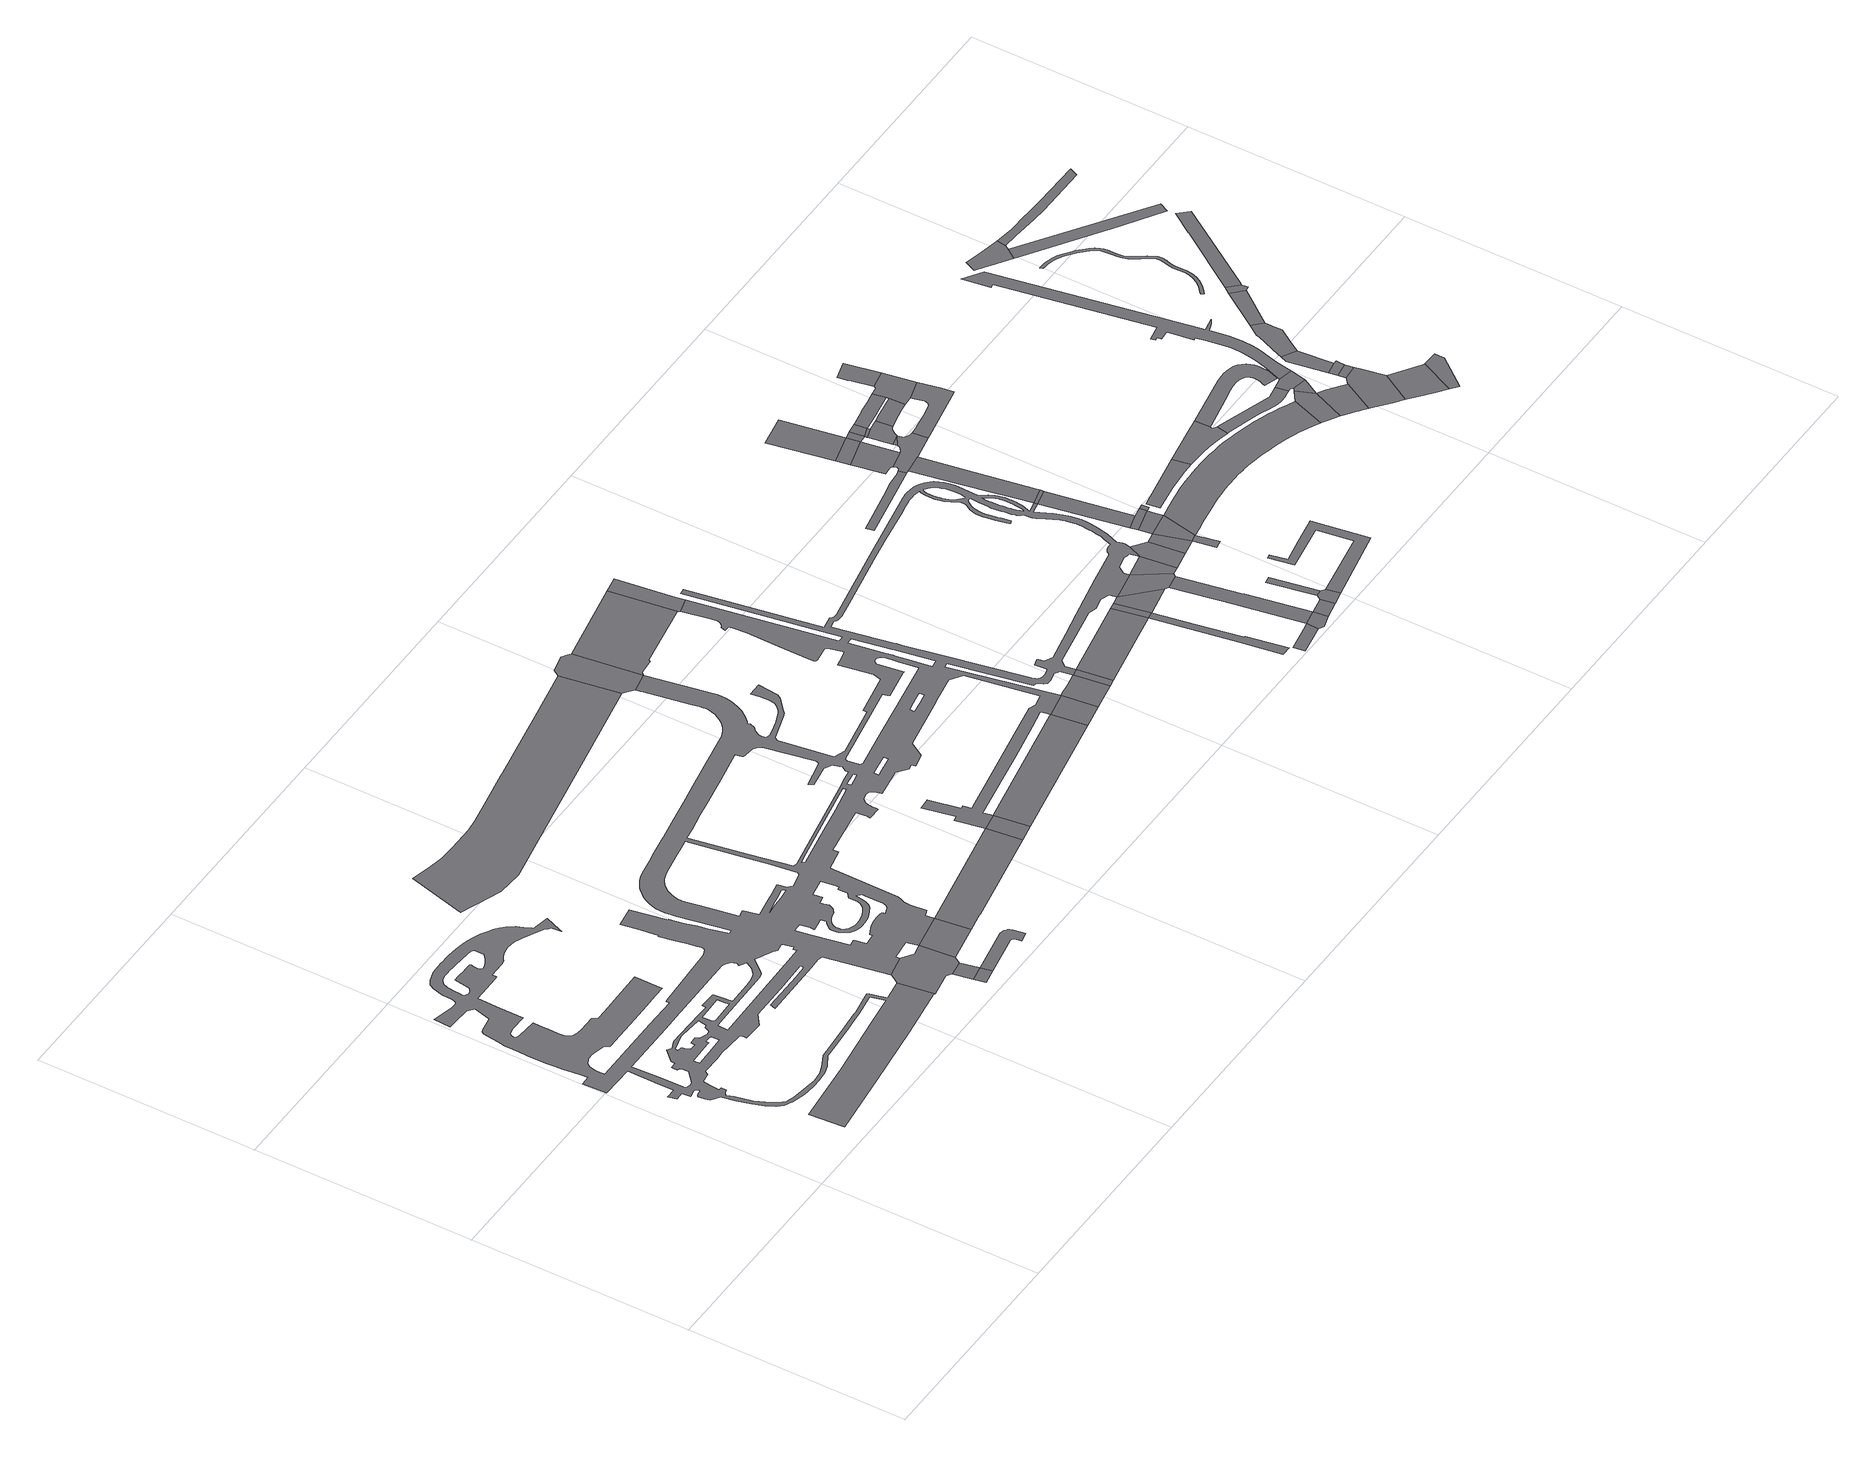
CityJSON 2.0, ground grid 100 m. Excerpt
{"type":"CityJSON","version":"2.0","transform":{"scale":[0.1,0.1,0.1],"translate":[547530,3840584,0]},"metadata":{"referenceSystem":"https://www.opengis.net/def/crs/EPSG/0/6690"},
"CityObjects":{
"road1":{"type":"Road","geometry":[{"type":"MultiSurface","lod":"1","boundaries":[[[0,1,2,3,4,5,6,7,8,9,10,11,12,13]]]}]},
"road2":{"type":"Road","geometry":[{"type":"MultiSurface","lod":"1","boundaries":[[[14,15,16,17,18]]]}]},
"road3":{"type":"Road","attributes":{"RoadStructureAttribute.sectionType":"1"},"geometry":[{"type":"MultiSurface","lod":"1","boundaries":[[[19,11,10,15,14]]]}]},
"road4":{"type":"Road","geometry":[{"type":"MultiSurface","lod":"1","boundaries":[[[20,21,22,23,24,25,26,27,28,29,30,31,32,33,34,35,36,37,38,39,40,41,14,18]]]}]},
"road5":{"type":"Road","geometry":[{"type":"MultiSurface","lod":"1","boundaries":[[[42,13,12,43]]]}]},
"road6":{"type":"Road","attributes":{"RoadStructureAttribute.sectionType":"1"},"geometry":[{"type":"MultiSurface","lod":"1","boundaries":[[[44,42,43,45,46,47]]]}]},
"road7":{"type":"Road","attributes":{"RoadStructureAttribute.sectionType":"1"},"geometry":[{"type":"MultiSurface","lod":"1","boundaries":[[[48,49,50,51,52,53,54,55,56,57,58,59,60,61,62,63,64,65,66]]]}]},
"road8":{"type":"Road","attributes":{"RoadStructureAttribute.sectionType":"1"},"geometry":[{"type":"MultiSurface","lod":"1","boundaries":[[[67,68,69,70,71,72,73,74,75,76,77,78,79,80,81,82,83,84,85,86,87,88,89,90,91,92,93,94,95,96,97,98,99,100,101,102,103,104,105,106,107,108,109,110,111,112,113,114,115,116,117,118,119,120,121,122,123,124,125,126,127,128,129,130,131,132,133,134,135,136,137,138,139,140,141,142,143,144,145,146,147,148,149,150,151,152,153,154,155,156,157,158,159,160,161,162,163,164,165,166,167,168,169,170,171,172,173,174,175,176,177,178,179,180,181,182,183,184,185,186,187,188,189,190,191,192,193,194,195,196,197,198,199,200,201,202,203,204,205,206,207,208,209,210,211,212,213,214,215,216,217,218,219,220,221,222,223,224,225,226,227,228,229,230,231,232,233,234,235,236,237,238,239,240,241,242,243,244,245,246,247,248,249,250,251,252,253,254,255,256,257,258,259,260,261,262,263,264,265,266,267,268,269,270,271,272,273,274,275,276,277,278,279,280,281,282,283,284,285,286,287,288,289,290,291,292,293,294,295,296,297,298,299,300,301,302,303,304,305,306,307,308,309,310,311,312,313,314,315,316,317,318,319,320,321,322,323,324,325,326,327,328,329,330,331,332,333,334,335,336,337,338,339,340,341,342,343,344,345,346,347,348,349,350,351,352,353,354,355,356,357,358,359,360,361,362,363,364,365,366,367,368,369,370,371,372,373,374,375,376,377,378,379,380,381,382,383,384,385,386,387,388,389,390,391,392,393,394,395,396,397,398,399,400,401,402,403,404,405,406,407,408,409,410,411,412,413,414,415,416,417,418,419,420,421,422,423,424,425,426,427,428,429,430,431,432,433,434,435,6,5,436,437,438,439,440,441,442,443,444,445,446,447,448,449,450,451,452,453,454,455,456,457,458,459,460,461,462,463,464,465,466,467,468,469,470,471,472,473,474,475,476,477,478,479,480,481,482,483,484,485,3,2,486,487,13,42,488,489,490,491,492,493,494,495,496,497,498,499,500,501,502,503,504,505,506,507,508,509,510,511,512,513,514,515,516,517,518,519,520,521,522,523,524,525,526,527,528,529,530,531,532,533,534,535,536,537,538,539,540,541,542,44,543,544,545,546,547,548,549,550,551,552,553,554,555,556,557,558,559,560,561,562,563,564,565,566,567,568,569,570,571,572,573,574,575,576,577,578,579,580,581,582,583,584,585,586,587,588,589,590,591,592,593,594,595,596,597,598,599,600,601],[602,603,604,605,606,607,608,609,610,611],[612,613,614,615,616,617,618,619,620],[621,622,623,624,625,626,627,628,629,630],[631,632,633,634,635,636,637,638,639],[640,641,642,643,644,645,646,647,648,649,650,651,652,653,654,655,656,657,658,659,660,661,662],[663,664,665,666,667,668,669,670,671,672,673,674],[675,676,677,678,679,680,681,682,683,684,685,686,687],[688,689,690,691,692,693,694,695,696,697],[698,699,700,701,702,703,704,705,706,707,708,709,710,711,712,713,714,715,716,717,718,719,720,721,722,723,724,725],[726,727,728,729,730,731,732,733,734,735,736,737,738,739,740,741,742,743,744,745],[746,747,748,749,750,751,752,753,754,755,756,757],[758,759,760,761,762,763,764,765,766,767,768,769,770,771,772,773,774,775,776,777,778,779,780,781,782,783,784,785,786,787,788,789,790,791,792,793,794,795,796,797],[798,799,800,801,802,803,804,805,806,807,808,809,810,811,812,813,814,815,816,817,818,819,820,821,822,823,824,825,826,827,828,829,830,831,832,833,834,835,836,837,838,839,840,841,842,843,844,845,846,847,848,849,850,851,852,853,854,855,856,857,858,859,860,861],[862,863,864,865,866,867,868,869,870,871,872,873,874,875,876,877,878,879,880,881,882,883,884,885,886,887,888,889,890,891,892,893,894,895,896,897,898,899,900,901,902],[903,904,905,906,907,908,909,910,911,912,913,914,915,916,917,918,919,920,921,922],[923,924,925,926,927,928,929,930,931,932,933,934,935,936,937,938,939,940,941,942,943,944,945,946,947,948,949,950,951],[952,953,954,955,956,957,958,959,960,961,962,963,964,965,966,967,968,969,970,971,972,973,974,975,976,977,978,979,980,981,982,983,984,985,986,987,988,989,990,991,992,993,994,995,996,997],[998,999,1000,1001,1002,1003,1004,1005,1006,1007,1008,1009,1010,1011,1012,1013,1014,1015,1016,1017,1018,1019,1020,1021,1022,1023,1024,1025,1026,1027,1028,1029,1030,1031,1032,1033,1034,1035],[1036,1037,1038,1039,1040,1041,1042,1043,1044,1045,1046,1047,1048,1049,1050,1051,1052,1053,1054,1055,1056,1057,1058,1059,1060,1061,1062,1063,1064,1065,1066,1067,1068,1069,1070],[1071,1072,1073,1074,1075,1076,1077,1078,1079,1080,1081,1082,1083,1084,1085,1086,1087,1088,1089,1090,1091,1092,1093,1094,1095,1096,1097,1098,1099,1100,1101,1102,1103,1104,1105,1106,1107,1108,1109,1110,1111,1112,1113,1114,1115,1116,1117,1118,1119,1120,1121,1122,1123,1124,1125,1126,1127,1128,1129,1130,1131,1132,1133,1134,1135,1136,1137,1138,1139,1140,1141,1142,1143,1144,1145,1146,1147,1148,1149,1150,1151,1152,1153,1154,1155,1156,1157,1158,1159,1160,1161,1162,1163,1164,1165,1166,1167,1168,1169,1170,1171,1172,1173,1174,1175,1176,1177,1178,1179,1180,1181,1182,1183,1184,1185,1186,1187,1188,1189,1190,1191,1192,1193,1194,1195,1196,1197,1198,1199]]]}]},
"road9":{"type":"Road","geometry":[{"type":"MultiSurface","lod":"1","boundaries":[[[543,44,47,1200]]]}]},
"road10":{"type":"Road","attributes":{"RoadStructureAttribute.sectionType":"1"},"geometry":[{"type":"MultiSurface","lod":"1","boundaries":[[[552,1201,543,1200,1202]]]}]},
"road11":{"type":"Road","geometry":[{"type":"MultiSurface","lod":"1","boundaries":[[[1203,1204,1205,1206,1207,48,66,1208,194,193,1209]]]}]},
"road12":{"type":"Road","attributes":{"RoadStructureAttribute.sectionType":"1"},"geometry":[{"type":"MultiSurface","lod":"1","boundaries":[[[1210,1211,1209,193,1212,1213,1214,1215,1216,1217]]]}]},
"road13":{"type":"Road","geometry":[{"type":"MultiSurface","lod":"1","boundaries":[[[553,552,1202,1218]]]}]},
"road14":{"type":"Road","geometry":[{"type":"MultiSurface","lod":"1","boundaries":[[[565,1219,1220,553,1218,1221,1222]]]}]},
"road15":{"type":"Road","geometry":[{"type":"MultiSurface","lod":"1","boundaries":[[[566,565,1222,1223]]]}]},
"road16":{"type":"Road","geometry":[{"type":"MultiSurface","lod":"1","boundaries":[[[1224,1210,1217,118,117,1225]]]}]},
"road17":{"type":"Road","attributes":{"RoadStructureAttribute.sectionType":"1"},"geometry":[{"type":"MultiSurface","lod":"1","boundaries":[[[1226,566,1223,1227,1228,1229]]]}]},
"road18":{"type":"Road","attributes":{"RoadStructureAttribute.sectionType":"1"},"geometry":[{"type":"MultiSurface","lod":"1","boundaries":[[[1230,1231,1232,1233,1234,1235,1229,1236,1237,1238]]]}]},
"road19":{"type":"Road","geometry":[{"type":"MultiSurface","lod":"1","boundaries":[[[1239,1226,1229,1235]]]}]},
"road20":{"type":"Road","attributes":{"RoadStructureAttribute.sectionType":"1"},"geometry":[{"type":"MultiSurface","lod":"1","boundaries":[[[1240,1241,1242,1243,1244,1245]]]}]},
"road21":{"type":"Road","attributes":{"RoadStructureAttribute.sectionType":"1"},"geometry":[{"type":"MultiSurface","lod":"1","boundaries":[[[575,1239,1235,1246]]]}]},
"road22":{"type":"Road","geometry":[{"type":"MultiSurface","lod":"1","boundaries":[[[1247,1240,1245,1248,1249]]]}]},
"road23":{"type":"Road","geometry":[{"type":"MultiSurface","lod":"1","boundaries":[[[576,575,1246,1250,1251,1252]]]}]},
"road24":{"type":"Road","attributes":{"RoadStructureAttribute.sectionType":"1"},"geometry":[{"type":"MultiSurface","lod":"1","boundaries":[[[1253,1254,1255,1251,1250,1256,1257,1258,1240,1247]]]}]},
"road25":{"type":"Road","attributes":{"RoadStructureAttribute.sectionType":"1"},"geometry":[{"type":"MultiSurface","lod":"1","boundaries":[[[1259,1247,1249,1260]]]}]},
"road26":{"type":"Road","geometry":[{"type":"MultiSurface","lod":"1","boundaries":[[[582,576,1252,1261]]]}]},
"road27":{"type":"Road","geometry":[{"type":"MultiSurface","lod":"1","boundaries":[[[1262,1263,1259,1260,1264,1265]]]}]},
"road28":{"type":"Road","geometry":[{"type":"MultiSurface","lod":"1","boundaries":[[[1266,1267,1263,1262]]]}]},
"road29":{"type":"Road","geometry":[{"type":"MultiSurface","lod":"1","boundaries":[[[583,582,1261,1268,1269]]]}]},
"road30":{"type":"Road","geometry":[{"type":"MultiSurface","lod":"1","boundaries":[[[1270,1271,1272,1273,1274,1275,1276,1277,1278]]]}]},
"road31":{"type":"Road","attributes":{"RoadStructureAttribute.sectionType":"1"},"geometry":[{"type":"MultiSurface","lod":"1","boundaries":[[[1279,1269,1268,1280,1281,1282]]]}]},
"road32":{"type":"Road","attributes":{"RoadStructureAttribute.sectionType":"1"},"geometry":[{"type":"MultiSurface","lod":"1","boundaries":[[[1283,1284,1285,1282]]]}]},
"road33":{"type":"Road","geometry":[{"type":"MultiSurface","lod":"1","boundaries":[[[1286,1279,1282,1285]]]}]},
"road34":{"type":"Road","attributes":{"RoadStructureAttribute.sectionType":"1"},"geometry":[{"type":"MultiSurface","lod":"1","boundaries":[[[1287,1288,1289,1290,1279,1286]]]}]},
"road35":{"type":"Road","attributes":{"RoadStructureAttribute.sectionType":"1"},"geometry":[{"type":"MultiSurface","lod":"1","boundaries":[[[1291,1292,1293,1294,1295,1296,1297,1298,1299,1300,1301,1265,1264]]]}]},
"road36":{"type":"Road","attributes":{"RoadStructureAttribute.sectionType":"1"},"geometry":[{"type":"MultiSurface","lod":"1","boundaries":[[[1302,1303,1304,1290,1289]]]}]},
"road37":{"type":"Road","attributes":{"RoadStructureAttribute.sectionType":"1"},"geometry":[{"type":"MultiSurface","lod":"1","boundaries":[[[1305,601,1304,1303]]]}]},
"road38":{"type":"Road","geometry":[{"type":"MultiSurface","lod":"1","boundaries":[[[1306,67,601,1305]]]}]},
"road39":{"type":"Road","geometry":[{"type":"MultiSurface","lod":"1","boundaries":[[[1307,1308,1309,1310,1311,1312,1313,1314,1315,1316,1317,1318,67,1306]]]}]},
"road40":{"type":"Road","geometry":[{"type":"MultiSurface","lod":"1","boundaries":[[[1319,1320,1302,1289]]]}]},
"road41":{"type":"Road","attributes":{"RoadStructureAttribute.sectionType":"1"},"geometry":[{"type":"MultiSurface","lod":"1","boundaries":[[[1321,1322,1323,1324,1325,1326,1327,1328,1329]]]}]},
"road42":{"type":"Road","geometry":[{"type":"MultiSurface","lod":"1","boundaries":[[[1330,1331,1323,1322]]]}]},
"road43":{"type":"Road","attributes":{"RoadStructureAttribute.sectionType":"1"},"geometry":[{"type":"MultiSurface","lod":"1","boundaries":[[[1332,1333,1331,1330]]]}]},
"road44":{"type":"Road","geometry":[{"type":"MultiSurface","lod":"1","boundaries":[[[1334,1335,1336,1337,1338,1339,1340,1329,1328,1341,1342,1343,1344,1270,1278,1312,1311,1345,1346,1347]]]}]},
"road45":{"type":"Road","attributes":{"RoadStructureAttribute.sectionType":"1"},"geometry":[{"type":"MultiSurface","lod":"1","boundaries":[[[1348,1330,1322,1349]]]}]},
"road46":{"type":"Road","attributes":{"RoadStructureAttribute.sectionType":"1"},"geometry":[{"type":"MultiSurface","lod":"1","boundaries":[[[1337,1350,1338]]]}]},
"road47":{"type":"Road","attributes":{"RoadStructureAttribute.sectionType":"1"},"geometry":[{"type":"MultiSurface","lod":"1","boundaries":[[[1351,1349,1352,1353]]]}]},
"road48":{"type":"Road","geometry":[{"type":"MultiSurface","lod":"1","boundaries":[[[1354,1348,1349,1351]]]}]},
"road49":{"type":"Road","geometry":[{"type":"MultiSurface","lod":"1","boundaries":[[[1355,1353,1352,1356,1357,1358,1359,1350,1337,1360,1361,1362,1363]]]}]},
"road50":{"type":"Road","geometry":[{"type":"MultiSurface","lod":"1","boundaries":[[[1364,1365,1366,1367,1368,1369]]]}]},
"road51":{"type":"Road","attributes":{"RoadStructureAttribute.sectionType":"1"},"geometry":[{"type":"MultiSurface","lod":"1","boundaries":[[[1370,1371,1372,1373,1374,1375,1376,1377,1354,1351,1378,1379,1380,1381,1382,1383]]]}]},
"road52":{"type":"Road","geometry":[{"type":"MultiSurface","lod":"1","boundaries":[[[1384,1385,1386,1387,1388,1355,1363,1389,1390,1391]]]}]},
"road53":{"type":"Road","attributes":{"RoadStructureAttribute.sectionType":"1"},"geometry":[{"type":"MultiSurface","lod":"1","boundaries":[[[1392,1393,1394,1395,1396,1397,1398,1399,1400,1401,1402,1403,1404,1405,1406,1407,1408,1409,1410,1411,1412,1413,1414,1415,1416,1417,1418,1286,1285,1419,1420,1421,1422,1423,1424,1425,1426,1427,1428,1429,1430,1431,1432,1433,1434,1435,1436,1437,1438,1439,1440,1441,1442,1443,1444,1445,1446,1447,1448]]]}]},
"road54":{"type":"Road","attributes":{"RoadStructureAttribute.sectionType":"1"},"geometry":[{"type":"MultiSurface","lod":"1","boundaries":[[[1449,1450,1451,1452,1453,1454,1455,1456,1457,1458,1459,1460,1461,1462,1463,1464,1347,1346]]]}]},
"road55":{"type":"Road","geometry":[{"type":"MultiSurface","lod":"1","boundaries":[[[1465,1466,1364,1369,1467,1468,1469,1470,1471,1472,1473,1474,1475]]]}]},
"road56":{"type":"Road","geometry":[{"type":"MultiSurface","lod":"1","boundaries":[[[1476,1477,1478,1479,1370,1383,1384,1391,1480,1481,1454,1453]]]}]},
"road57":{"type":"Road","attributes":{"RoadStructureAttribute.sectionType":"1"},"geometry":[{"type":"MultiSurface","lod":"1","boundaries":[[[1482,1483,1484,1485,1477,1476]]]}]},
"road58":{"type":"Road","attributes":{"RoadStructureAttribute.sectionType":"1"},"geometry":[{"type":"MultiSurface","lod":"1","boundaries":[[[1486,1487,1471,1470,1488,1489,1490,1491,1492,1493,1494,1495,1496,1497,1498]]]}]},
"road59":{"type":"Road","attributes":{"RoadStructureAttribute.sectionType":"1"},"geometry":[{"type":"MultiSurface","lod":"1","boundaries":[[[1499,1500,1501,1502,1503,1504,1505,1506,1507,1508,1509,1510,1511,1512,1513,1514,1515,1516,1517,1518,1519,1520,1521,1522,1523,1524,1525,1526,1527,1528,1529,1530,1531,1532,1533,1534,1465,1475]]]}]},
"road60":{"type":"Road","geometry":[{"type":"MultiSurface","lod":"1","boundaries":[[[1535,1448,1447,1536,1537,1538,1539]]]}]},
"road61":{"type":"Road","attributes":{"RoadStructureAttribute.sectionType":"1"},"geometry":[{"type":"MultiSurface","lod":"1","boundaries":[[[1540,1541,1542,1543,1539,1538,1544,1545,1546,1547,1548,1549,1550]]]}]},
"road62":{"type":"Road","attributes":{"RoadStructureAttribute.sectionType":"1"},"geometry":[{"type":"MultiSurface","lod":"1","boundaries":[[[1551,1552,1535,1539,1553]]]}]},
"road63":{"type":"Road","geometry":[{"type":"MultiSurface","lod":"1","boundaries":[[[1554,1498,1497,1555,1556,1551,1553,1557]]]}]},
"road64":{"type":"Road","geometry":[{"type":"MultiSurface","lod":"1","boundaries":[[[1558,1559,1560,1561,1562,1550,1549,1563,1564,1565,1566,1567]]]}]},
"road65":{"type":"Road","attributes":{"RoadStructureAttribute.sectionType":"1"},"geometry":[{"type":"MultiSurface","lod":"1","boundaries":[[[1568,1569,1561,1560]]]}]},
"road66":{"type":"Road","geometry":[{"type":"MultiSurface","lod":"1","boundaries":[[[1570,1571,1569,1568,1572]]]}]},
"road67":{"type":"Road","attributes":{"RoadStructureAttribute.sectionType":"1"},"geometry":[{"type":"MultiSurface","lod":"1","boundaries":[[[1573,1574,1567,1566,1575,1576,1577,1578]]]}]},
"road68":{"type":"Road","attributes":{"RoadStructureAttribute.sectionType":"1"},"geometry":[{"type":"MultiSurface","lod":"1","boundaries":[[[1579,1580,1571,1570,1581]]]}]},
"road69":{"type":"Road","attributes":{"RoadStructureAttribute.sectionType":"1"},"geometry":[{"type":"MultiSurface","lod":"1","boundaries":[[[1582,1583,1584,1585,1586,1587,1588,1589,1590,1591,1592,1593,1594,1595,1596,1597,1598,1599,1600,1601,1602,1603,1604,1605,1606,1607,1608,1609,1610,1611,1612,1613,1614,1615,1616,1617,1618,1554,1557]]]}]},
"road70":{"type":"Road","geometry":[{"type":"MultiSurface","lod":"1","boundaries":[[[1578,1577,1619,1620,1621]]]}]},
"road71":{"type":"Road","geometry":[{"type":"MultiSurface","lod":"1","boundaries":[[[1622,1623,1624,1625,1579,1581,1626,1627,1628,1629,1630,1631]]]}]},
"road72":{"type":"Road","geometry":[{"type":"MultiSurface","lod":"1","boundaries":[[[1632,1622,1631,1633]]]}]},
"road73":{"type":"Road","geometry":[{"type":"MultiSurface","lod":"1","boundaries":[[[1634,1635,1636,1637,1638,1639,1640,1641,1642,1643]]]}]},
"road74":{"type":"Road","attributes":{"RoadStructureAttribute.sectionType":"1"},"geometry":[{"type":"MultiSurface","lod":"1","boundaries":[[[1644,1645,1646,1647,1648,1649,1650,1651,1652,1653,1654,1655,1656,1657,1658,1659,1660,1661,1662,1663,1664,1665,1666,1667,1668,1669,1670,1671,1672,1673,1674,1675,1676,1677,1678,1679,1680,1681,1682,1683,1684,1685,1686,1687,1688,1689,1690,1691,1692,1693,1694,1695,1696,1697,1698,1699,1700,1701,1702,1703,1704,1705,1706,1707,1708,1709,1710,1711,1712,1713,1714,1715]]]}]},
"road75":{"type":"Road","geometry":[{"type":"MultiSurface","lod":"1","boundaries":[[[1716,1632,1633,1717,1718,1719]]]}]},
"road76":{"type":"Road","attributes":{"RoadStructureAttribute.sectionType":"1"},"geometry":[{"type":"MultiSurface","lod":"1","boundaries":[[[1720,1721,1641,1640,1722,1723,1724,1725,1726,1727]]]}]},
"road77":{"type":"Road","attributes":{"RoadStructureAttribute.sectionType":"1"},"geometry":[{"type":"MultiSurface","lod":"1","boundaries":[[[1728,1729,1730,1716,1719,1731,1732,1733]]]}]},
"road78":{"type":"Road","attributes":{"RoadStructureAttribute.sectionType":"1"},"geometry":[{"type":"MultiSurface","lod":"1","boundaries":[[[1734,1735,1736,1737,1643,1642,1738,1739,1740,1741,1742,1743,1744]]]}]}
},
"vertices":[
[1334,391,0],[1285,423,0],[1283,425,0],[1182,405,0],[1182,403,0],[1154,360,0],[1178,204,0],[1179,200,0],[1288,219,0],[1312,205,0],[1312,204,0],[1382,214,0],[1400,243,0],[1387,401,0],
[1399,129,0],[1329,115,0],[1334,88,0],[1339,64,0],[1409,77,0],
[1398,134,0],
[1597,112,0],[1600,112,0],[1602,112,0],[1605,111,0],[1607,110,0],[1610,108,0],[1612,106,0],[1614,100,0],[1620,72,0],[1665,82,0],[1654,136,0],[1650,149,0],[1649,151,0],[1647,153,0],[1644,155,0],[1638,160,0],[1634,162,0],[1630,164,0],[1624,166,0],[1622,166,0],[1614,167,0],[1607,167,0],
[1551,432,0],[1572,275,0],
[2102,536,0],[1663,292,0],[1664,292,0],[2123,378,0],
[1980,2432,0],[1733,2386,0],[1386,2322,0],[1365,2318,0],[1189,2285,0],[1092,2268,0],[1032,2261,0],[908,2260,0],[839,2265,0],[762,2279,0],[675,2300,0],[606,2036,0],[658,2016,0],[688,2005,0],[793,1964,0],[912,1957,0],[925,1959,0],[1587,2083,0],[2025,2167,0],
[3820,1367,0],[3767,1357,0],[3782,1399,0],[3784,1414,0],[3785,1432,0],[3786,1444,0],[3786,1454,0],[3786,1455,0],[3786,1467,0],[3784,1482,0],[3780,1502,0],[3778,1511,0],[3774,1521,0],[3773,1523,0],[3763,1544,0],[3750,1562,0],[3739,1578,0],[3742,1648,0],[3743,1674,0],[3742,1692,0],[3739,1714,0],[3733,1732,0],[3726,1751,0],[3726,1752,0],[3718,1768,0],[3709,1780,0],[3693,1796,0],[3680,1805,0],[3664,1813,0],[3649,1819,0],[3626,1822,0],[3613,1824,0],[3596,1824,0],[3571,1820,0],[3388,1787,0],[3224,1757,0],[2935,1703,0],[2858,1688,0],[2841,1689,0],[2836,1691,0],[2832,1694,0],[2828,1701,0],[2769,1690,0],[2667,2278,0],[2655,2275,0],[2641,2273,0],[2745,1686,0],[2760,1600,0],[2741,1598,0],[2733,1600,0],[2619,2236,0],[2554,2219,0],[2578,2094,0],[2581,2066,0],[2576,2051,0],[2569,2039,0],[2556,2034,0],[2549,2011,0],[2566,2011,0],[2574,2009,0],[2579,1989,0],[2582,1931,0],[2581,1784,0],[2580,1646,0],[2580,1621,0],[2585,1614,0],[2593,1612,0],[2606,1614,0],[2658,1622,0],[2668,1620,0],[2673,1612,0],[2688,1555,0],[2689,1548,0],[2681,1545,0],[2662,1541,0],[2632,1535,0],[2610,1530,0],[2637,1381,0],[2626,1341,0],[2437,1305,0],[2438,1289,0],[2199,1243,0],[2147,1262,0],[2112,1502,0],[2117,1512,0],[2121,1517,0],[2189,1538,0],[2239,1553,0],[2259,1561,0],[2269,1570,0],[2273,1573,0],[2325,1619,0],[2337,1638,0],[2348,1733,0],[2287,1733,0],[2292,1689,0],[2293,1654,0],[2290,1626,0],[2281,1608,0],[2263,1591,0],[2258,1588,0],[2246,1581,0],[2194,1560,0],[2141,1545,0],[2121,1542,0],[2104,1549,0],[2099,1567,0],[2101,1582,0],[2113,1604,0],[2128,1619,0],[2138,1642,0],[2134,1654,0],[2142,1660,0],[2151,1670,0],[2162,1682,0],[2172,1694,0],[2182,1707,0],[2190,1723,0],[2198,1740,0],[2206,1761,0],[2212,1783,0],[2216,1806,0],[2216,1828,0],[2214,1845,0],[2210,1870,0],[2206,1893,0],[2159,2148,0],[2070,2130,0],[2074,2109,0],[2075,2104,0],[2114,1893,0],[2120,1865,0],[2122,1847,0],[2122,1832,0],[2120,1819,0],[2117,1805,0],[2113,1791,0],[2105,1775,0],[2097,1761,0],[2085,1745,0],[2073,1732,0],[2059,1722,0],[2047,1713,0],[2030,1705,0],[2017,1701,0],[1987,1695,0],[1832,1666,0],[1710,1644,0],[1610,1626,0],[1507,1608,0],[1399,1588,0],[1396,1588,0],[1301,1571,0],[1250,1561,0],[1188,1551,0],[1168,1547,0],[1152,1542,0],[1133,1534,0],[1115,1524,0],[1097,1512,0],[1082,1499,0],[1070,1485,0],[1058,1470,0],[1047,1452,0],[1039,1433,0],[1032,1414,0],[1027,1393,0],[1025,1372,0],[1025,1350,0],[1027,1327,0],[1032,1301,0],[1074,1077,0],[1072,1076,0],[1072,1075,0],[1054,1071,0],[1032,1158,0],[1025,1203,0],[1009,1256,0],[1002,1296,0],[999,1319,0],[996,1319,0],[966,1481,0],[875,1465,0],[886,1395,0],[900,1304,0],[894,1302,0],[906,1239,0],[916,1185,0],[925,1141,0],[928,1122,0],[927,1112,0],[920,1103,0],[892,1094,0],[592,1077,0],[586,1076,0],[586,1061,0],[541,1061,0],[439,1061,0],[99,1060,0],[98,1069,0],[98,1082,0],[99,1105,0],[103,1133,0],[116,1149,0],[139,1162,0],[160,1163,0],[183,1160,0],[236,1146,0],[248,1127,0],[429,1128,0],[522,1129,0],[591,1129,0],[644,1130,0],[643,1257,0],[488,1254,0],[411,1253,0],[367,1253,0],[349,1273,0],[274,1274,0],[250,1277,0],[227,1284,0],[213,1300,0],[208,1316,0],[206,1343,0],[206,1369,0],[206,1389,0],[206,1415,0],[206,1455,0],[120,1463,0],[103,1467,0],[96,1476,0],[97,1488,0],[104,1498,0],[117,1503,0],[134,1505,0],[160,1506,0],[184,1506,0],[201,1505,0],[210,1505,0],[211,1615,0],[213,1716,0],[344,1718,0],[359,1718,0],[360,1728,0],[362,1740,0],[392,1740,0],[432,1740,0],[453,1744,0],[463,1751,0],[474,1759,0],[494,1767,0],[510,1770,0],[524,1772,0],[557,1769,0],[580,1763,0],[585,1761,0],[603,1753,0],[638,1735,0],[697,1702,0],[705,1694,0],[714,1686,0],[717,1660,0],[719,1640,0],[725,1655,0],[755,1728,0],[677,1744,0],[674,1751,0],[667,1765,0],[661,1781,0],[656,1796,0],[649,1808,0],[627,1840,0],[610,1858,0],[588,1875,0],[584,1878,0],[564,1890,0],[539,1903,0],[508,1915,0],[477,1927,0],[450,1934,0],[416,1941,0],[370,1945,0],[342,1946,0],[331,1946,0],[311,1947,0],[275,1946,0],[252,1944,0],[229,1939,0],[206,1931,0],[184,1916,0],[170,1892,0],[166,1877,0],[163,1866,0],[160,1846,0],[156,1798,0],[153,1784,0],[148,1777,0],[138,1773,0],[113,1775,0],[21,1799,0],[17,1722,0],[56,1720,0],[129,1714,0],[156,1692,0],[135,1616,0],[98,1608,0],[67,1603,0],[56,1599,0],[51,1588,0],[47,1569,0],[40,1516,0],[34,1481,0],[33,1414,0],[32,1374,0],[32,1335,0],[33,1290,0],[35,1249,0],[37,1213,0],[46,1144,0],[49,1106,0],[7,1104,0],[10,996,0],[162,992,0],[162,977,0],[162,868,0],[162,784,0],[162,780,0],[117,780,0],[125,742,0],[162,743,0],[165,705,0],[200,711,0],[210,706,0],[213,698,0],[210,688,0],[195,688,0],[185,685,0],[180,678,0],[183,648,0],[188,628,0],[201,618,0],[226,603,0],[237,538,0],[255,476,0],[273,426,0],[280,414,0],[293,389,0],[313,364,0],[347,348,0],[349,347,0],[411,330,0],[464,323,0],[511,324,0],[559,329,0],[596,340,0],[599,341,0],[648,370,0],[711,373,0],[816,382,0],[881,390,0],[928,395,0],[1028,409,0],[1045,344,0],[911,325,0],[612,286,0],[320,256,0],[332,97,0],[629,131,0],[934,169,0],[1060,346,0],[1043,421,0],[1038,429,0],[923,410,0],[907,409,0],[828,402,0],[713,391,0],[643,387,0],[599,365,0],[583,357,0],[546,344,0],[501,339,0],[451,346,0],[373,357,0],[355,364,0],[338,369,0],[318,392,0],[303,417,0],[290,441,0],[272,484,0],[254,561,0],[244,591,0],[254,601,0],[270,605,0],[271,629,0],[256,628,0],[260,673,0],[265,708,0],[310,716,0],[320,732,0],[407,732,0],[445,733,0],[557,727,0],[567,726,0],[572,717,0],[572,697,0],[596,696,0],[660,693,0],[712,731,0],[880,732,0],[1039,736,0],[1042,734,0],[1040,724,0],[1032,719,0],[975,716,0],[785,716,0],[778,691,0],[1052,694,0],[1105,697,0],[1129,691,0],[1280,444,0],[1373,455,0],[1547,472,0],[1564,478,0],[1576,483,0],[1567,556,0],[1570,587,0],[1576,601,0],[1584,619,0],[1586,849,0],[1586,922,0],[1587,936,0],[1611,941,0],[1685,957,0],[1681,981,0],[1914,1020,0],[1918,981,0],[1919,972,0],[1919,964,0],[1919,954,0],[1977,953,0],[1977,968,0],[1977,982,0],[1978,994,0],[1978,1001,0],[1983,1018,0],[1998,1033,0],[2014,1039,0],[2028,1040,0],[2041,1036,0],[2054,1022,0],[2057,1019,0],[2065,989,0],[2195,1009,0],[2241,974,0],[2247,975,0],[2264,979,0],[2269,960,0],[2334,975,0],[2374,1041,0],[2605,1084,0],[2649,1092,0],[2765,1113,0],[2816,1076,0],[2872,757,0],[2818,745,0],[2789,757,0],[2692,739,0],[2393,683,0],[2183,644,0],[2174,642,0],[2167,680,0],[2154,678,0],[2125,819,0],[2072,813,0],[2101,671,0],[2079,666,0],[2183,551,0],[2180,565,0],[2174,593,0],[2181,595,0],[2416,637,0],[2521,655,0],[2703,691,0],[2793,708,0],[2797,698,0],[2804,666,0],[2917,689,0],[2822,1166,0],[2843,1170,0],[2912,812,0],[2927,807,0],[2939,783,0],[2951,772,0],[2963,770,0],[2972,770,0],[3013,780,0],[3026,771,0],[3035,767,0],[3046,712,0],[3078,718,0],[3070,765,0],[3093,793,0],[3222,817,0],[3384,848,0],[3423,837,0],[3475,850,0],[3516,836,0],[3519,820,0],[3523,803,0],[3657,828,0],[3653,855,0],[3675,887,0],[3733,900,0],[3747,894,0],[3762,894,0],[3769,850,0],[3797,913,0],[3802,938,0],[3801,950,0],[3798,962,0],[3793,972,0],[3805,1002,0],[3814,1027,0],[3820,1050,0],[3825,1073,0],[3829,1097,0],[3831,1118,0],[3832,1138,0],[3832,1159,0],[3826,1204,0],[3818,1236,0],[3803,1273,0],[3793,1299,0],[3772,1342,0],[3822,1352,0],[2104,1130,0],[2084,1126,0],[2043,1119,0],[2041,1127,0],[2039,1135,0],[2047,1136,0],[2066,1139,0],[2068,1139,0],[2100,1144,0],[2101,1140,0],[1330,1020,0],[1374,1029,0],[1382,1026,0],[1382,1023,0],[1384,1015,0],[1337,1011,0],[1289,1007,0],[1242,1003,0],[1291,1013,0],[2149,1079,0],[2179,1083,0],[2220,1090,0],[2245,1093,0],[2247,1085,0],[2249,1074,0],[2202,1066,0],[2197,1065,0],[2149,1058,0],[2149,1077,0],[2640,1150,0],[2591,1141,0],[2536,1132,0],[2537,1141,0],[2538,1152,0],[2577,1159,0],[2599,1163,0],[2637,1170,0],[2638,1162,0],[3744,1422,0],[3742,1434,0],[3741,1439,0],[3739,1463,0],[3737,1474,0],[3736,1492,0],[3734,1514,0],[3734,1522,0],[3734,1538,0],[3736,1555,0],[3753,1525,0],[3760,1510,0],[3764,1498,0],[3765,1494,0],[3768,1476,0],[3769,1461,0],[3769,1453,0],[3768,1432,0],[3766,1415,0],[3763,1400,0],[3761,1386,0],[3756,1378,0],[3747,1406,0],[425,779,0],[349,777,0],[349,791,0],[349,804,0],[435,805,0],[459,806,0],[471,806,0],[471,811,0],[471,821,0],[492,819,0],[504,818,0],[504,781,0],[589,860,0],[583,864,0],[583,886,0],[583,907,0],[593,907,0],[619,908,0],[700,910,0],[701,894,0],[702,875,0],[703,858,0],[628,855,0],[596,854,0],[594,856,0],[1884,1096,0],[1827,1085,0],[1779,1077,0],[1566,1037,0],[1556,1048,0],[1606,1058,0],[1781,1092,0],[1787,1093,0],[2009,1136,0],[2010,1122,0],[3684,1628,0],[3676,1636,0],[3663,1658,0],[3661,1665,0],[3657,1676,0],[3654,1686,0],[3653,1689,0],[3651,1699,0],[3648,1710,0],[3647,1726,0],[3648,1758,0],[3650,1769,0],[3652,1775,0],[3657,1778,0],[3679,1759,0],[3691,1744,0],[3697,1730,0],[3698,1727,0],[3700,1722,0],[3705,1706,0],[3708,1687,0],[3708,1673,0],[3709,1655,0],[3708,1639,0],[3705,1619,0],[3704,1618,0],[3701,1616,0],[3692,1621,0],[506,841,0],[476,853,0],[468,871,0],[456,870,0],[431,868,0],[429,848,0],[401,850,0],[391,870,0],[391,885,0],[382,887,0],[368,890,0],[371,900,0],[443,918,0],[460,917,0],[494,914,0],[558,909,0],[554,888,0],[551,869,0],[538,869,0],[526,844,0],[2786,1296,0],[2774,1366,0],[2773,1374,0],[2768,1404,0],[2741,1561,0],[2768,1565,0],[2800,1389,0],[2801,1385,0],[2802,1378,0],[2832,1214,0],[2797,1208,0],[2791,1254,0],[218,1763,0],[208,1768,0],[201,1779,0],[201,1791,0],[202,1802,0],[203,1809,0],[208,1851,0],[215,1871,0],[218,1875,0],[226,1884,0],[238,1890,0],[256,1894,0],[272,1894,0],[296,1893,0],[325,1892,0],[333,1891,0],[379,1888,0],[415,1884,0],[433,1881,0],[444,1874,0],[444,1830,0],[425,1815,0],[414,1807,0],[404,1801,0],[390,1794,0],[373,1791,0],[365,1798,0],[364,1808,0],[366,1833,0],[366,1834,0],[369,1845,0],[364,1848,0],[348,1848,0],[328,1848,0],[325,1848,0],[285,1849,0],[259,1850,0],[256,1833,0],[248,1778,0],[233,1764,0],[1470,680,0],[1483,692,0],[1489,702,0],[1493,715,0],[1498,735,0],[1500,763,0],[1507,758,0],[1516,751,0],[1519,744,0],[1520,730,0],[1519,701,0],[1519,680,0],[1520,665,0],[1519,650,0],[1514,635,0],[1504,624,0],[1497,621,0],[1475,613,0],[1474,627,0],[1469,628,0],[1453,630,0],[1432,630,0],[1410,629,0],[1382,623,0],[1338,602,0],[1339,589,0],[1289,583,0],[1277,639,0],[1246,634,0],[1218,786,0],[1211,826,0],[1205,863,0],[1241,863,0],[1249,823,0],[1248,808,0],[1247,804,0],[1249,798,0],[1273,802,0],[1282,804,0],[1310,809,0],[1311,800,0],[1314,785,0],[1307,781,0],[1297,772,0],[1287,760,0],[1281,750,0],[1279,740,0],[1281,726,0],[1285,712,0],[1288,700,0],[1292,693,0],[1293,691,0],[1299,680,0],[1310,670,0],[1319,663,0],[1330,658,0],[1346,652,0],[1363,650,0],[1382,650,0],[1397,652,0],[1415,655,0],[1434,662,0],[1454,671,0],[1469,679,0],[1509,860,0],[1511,849,0],[1495,845,0],[1497,816,0],[1498,802,0],[1476,784,0],[1475,743,0],[1471,727,0],[1464,716,0],[1456,708,0],[1453,706,0],[1437,696,0],[1417,686,0],[1398,680,0],[1383,678,0],[1366,678,0],[1352,679,0],[1338,683,0],[1326,689,0],[1317,697,0],[1310,706,0],[1306,714,0],[1305,724,0],[1305,735,0],[1308,746,0],[1315,758,0],[1327,769,0],[1340,777,0],[1351,781,0],[1362,783,0],[1375,786,0],[1381,792,0],[1386,795,0],[1393,804,0],[1397,814,0],[1401,824,0],[1396,848,0],[1394,862,0],[1427,870,0],[1421,912,0],[1500,926,0],[594,830,0],[614,830,0],[899,835,0],[919,840,0],[926,848,0],[946,868,0],[978,908,0],[1056,869,0],[1071,857,0],[1101,862,0],[1109,862,0],[1110,863,0],[1119,816,0],[1106,813,0],[1109,796,0],[1039,794,0],[595,785,0],[589,785,0],[572,784,0],[574,829,0],[2161,1157,0],[2157,1174,0],[2155,1194,0],[2154,1204,0],[2156,1212,0],[2161,1216,0],[2450,1269,0],[2557,1289,0],[2559,1281,0],[2565,1261,0],[2703,1284,0],[2714,1285,0],[2712,1294,0],[2704,1344,0],[2695,1403,0],[2702,1413,0],[2710,1418,0],[2722,1418,0],[2735,1411,0],[2743,1391,0],[2746,1363,0],[2750,1338,0],[2756,1293,0],[2761,1249,0],[2657,1231,0],[2514,1206,0],[2369,1180,0],[2172,1146,0],[2162,1154,0],[558,995,0],[593,995,0],[879,997,0],[887,995,0],[897,990,0],[904,986,0],[910,982,0],[917,969,0],[920,957,0],[913,942,0],[922,936,0],[943,924,0],[925,893,0],[901,870,0],[888,865,0],[861,860,0],[835,859,0],[726,856,0],[724,872,0],[722,898,0],[718,943,0],[640,945,0],[638,927,0],[600,928,0],[593,928,0],[519,930,0],[458,931,0],[403,932,0],[365,915,0],[345,929,0],[298,879,0],[296,859,0],[271,859,0],[269,829,0],[279,824,0],[284,814,0],[284,788,0],[237,746,0],[222,741,0],[205,746,0],[199,758,0],[199,785,0],[196,871,0],[192,980,0],[192,993,0],[448,994,0],[1496,1032,0],[1490,1020,0],[1422,1005,0],[1404,1020,0],[1403,1026,0],[1396,1065,0],[1341,1054,0],[1299,1046,0],[1210,1030,0],[1196,1100,0],[1183,1098,0],[1164,1093,0],[1162,1092,0],[1162,1095,0],[1144,1196,0],[1131,1265,0],[1122,1306,0],[1119,1331,0],[1119,1351,0],[1122,1367,0],[1127,1382,0],[1134,1398,0],[1141,1410,0],[1149,1420,0],[1156,1428,0],[1164,1435,0],[1179,1447,0],[1190,1454,0],[1207,1461,0],[1224,1465,0],[1241,1469,0],[1266,1473,0],[1324,1483,0],[1395,1496,0],[1421,1501,0],[1461,1263,0],[1480,1146,0],[1495,1041,0],[1488,1248,0],[1442,1505,0],[1496,1514,0],[1580,1530,0],[1667,1545,0],[1801,1569,0],[1877,1583,0],[1952,1597,0],[1961,1565,0],[2019,1556,0],[2031,1548,0],[2044,1531,0],[2086,1312,0],[2086,1299,0],[2079,1294,0],[2009,1278,0],[1963,1267,0],[1954,1265,0],[1967,1243,0],[1981,1245,0],[2021,1251,0],[2069,1259,0],[2099,1244,0],[2102,1237,0],[2112,1204,0],[2105,1192,0],[2100,1182,0],[2100,1169,0],[2059,1161,0],[2049,1160,0],[2018,1153,0],[1778,1107,0],[1759,1103,0],[1541,1061,0],[1521,1064,0],[3730,1370,0],[3733,1365,0],[3736,1360,0],[3737,1354,0],[3739,1349,0],[3739,1343,0],[3739,1337,0],[3738,1331,0],[3738,1330,0],[3751,1300,0],[3762,1279,0],[3775,1254,0],[3786,1230,0],[3793,1208,0],[3797,1188,0],[3800,1163,0],[3801,1134,0],[3798,1108,0],[3796,1086,0],[3792,1062,0],[3788,1042,0],[3782,1023,0],[3775,1001,0],[3770,987,0],[3756,987,0],[3746,986,0],[3735,982,0],[3726,975,0],[3721,967,0],[3717,962,0],[3603,939,0],[3559,930,0],[3352,888,0],[3229,862,0],[3089,833,0],[3055,851,0],[3050,884,0],[3015,873,0],[3020,820,0],[3016,815,0],[2990,809,0],[2972,809,0],[2961,813,0],[2956,818,0],[2950,827,0],[2945,841,0],[2943,847,0],[2872,1214,0],[2842,1372,0],[2837,1398,0],[2834,1412,0],[2785,1667,0],[2818,1674,0],[2822,1670,0],[2835,1664,0],[2860,1662,0],[2940,1678,0],[3229,1732,0],[3333,1750,0],[3453,1770,0],[3489,1776,0],[3525,1783,0],[3553,1787,0],[3574,1790,0],[3592,1791,0],[3608,1791,0],[3623,1789,0],[3639,1785,0],[3636,1780,0],[3634,1772,0],[3632,1756,0],[3631,1738,0],[3631,1723,0],[3632,1710,0],[3635,1691,0],[3638,1683,0],[3640,1674,0],[3644,1663,0],[3645,1661,0],[3651,1648,0],[3657,1637,0],[3663,1625,0],[3669,1614,0],[3671,1603,0],[3670,1594,0],[3664,1583,0],[3654,1565,0],[3647,1549,0],[3643,1531,0],[3643,1514,0],[3644,1497,0],[3646,1479,0],[3650,1460,0],[3654,1437,0],[3655,1434,0],[3658,1418,0],[3666,1380,0],[3667,1381,0],[3672,1384,0],[3678,1386,0],[3683,1388,0],[3677,1424,0],[3674,1440,0],[3673,1445,0],[3668,1473,0],[3664,1498,0],[3663,1513,0],[3664,1528,0],[3670,1554,0],[3676,1567,0],[3691,1590,0],[3699,1595,0],[3703,1596,0],[3706,1594,0],[3708,1589,0],[3708,1571,0],[3706,1555,0],[3705,1533,0],[3704,1512,0],[3704,1494,0],[3705,1486,0],[3707,1457,0],[3708,1452,0],[3711,1440,0],[3715,1409,0],[3719,1394,0],[3721,1382,0],[3722,1379,0],[3726,1375,0],
[2203,393,0],
[2793,666,0],[2824,509,0],
[2097,2469,0],[2087,2475,0],[2081,2479,0],[2001,2462,0],[1992,2449,0],[2042,2153,0],[2118,2455,0],
[2503,2527,0],[2475,2522,0],[2168,2160,0],[2181,2162,0],[2242,2168,0],[2245,2178,0],[2534,2228,0],[2547,2228,0],
[2938,530,0],
[2984,700,0],[2934,693,0],[2986,539,0],[3067,554,0],
[3099,560,0],
[2577,2541,0],[2611,2277,0],
[3453,789,0],[3372,612,0],[3479,632,0],[3483,633,0],
[3591,254,0],[3584,254,0],[3583,257,0],[3547,458,0],[3530,551,0],[3514,639,0],[3549,251,0],[3580,72,0],[3623,72,0],
[3484,795,0],
[3780,87,0],[3762,83,0],[3761,83,0],[3635,60,0],[3642,8,0],[3778,33,0],
[3660,667,0],
[3851,100,0],[3802,19,0],[3861,38,0],
[3677,659,0],[3744,672,0],[3755,684,0],
[3798,386,0],[3798,390,0],[3797,392,0],[3730,377,0],[3730,376,0],[3731,371,0],
[3928,116,0],[3940,54,0],
[3790,691,0],
[3972,140,0],[3943,138,0],[4002,67,0],[3989,127,0],
[3932,356,0],[3901,351,0],
[3880,708,0],[3859,867,0],
[3699,1920,0],[3689,1917,0],[3672,1913,0],[3615,1907,0],[3544,1892,0],[3347,1853,0],[3352,1818,0],[3466,1840,0],[3704,1885,0],
[3909,877,0],[3944,720,0],[3953,722,0],[3955,722,0],
[3973,621,0],[4010,628,0],[3990,729,0],
[4022,895,0],
[4017,928,0],[4012,956,0],[4012,965,0],[3898,935,0],
[4337,134,0],[4297,389,0],[4277,385,0],[4259,382,0],[4170,365,0],[4060,344,0],[4045,423,0],[4026,419,0],[4048,306,0],[4263,343,0],[4289,181,0],
[4008,997,0],[3962,989,0],[3891,970,0],
[3897,1370,0],
[3895,1386,0],
[3890,1414,0],[3889,1420,0],[3843,1691,0],[3815,1851,0],[3807,1898,0],[3716,1886,0],[3717,1886,0],[3735,1797,0],[3741,1767,0],[3784,1548,0],[3804,1449,0],[3804,1447,0],
[4034,969,0],[4030,1001,0],
[3793,1973,0],[3765,2134,0],[3630,2097,0],[3638,2056,0],[3657,1952,0],[3688,1955,0],[3696,1955,0],[3707,1950,0],[3794,1969,0],
[3754,2195,0],[3618,2158,0],
[3706,2475,0],[3564,2450,0],
[3901,1990,0],[3887,1996,0],[3876,2004,0],[3869,2029,0],[3822,1999,0],[3820,1989,0],[3803,1974,0],[3711,1945,0],[3713,1937,0],[3712,1931,0],[3707,1924,0],[3868,1910,0],[3923,1920,0],[3914,1989,0],
[3791,2202,0],[3799,2137,0],
[3819,2017,0],
[3844,2152,0],[3801,2127,0],[3846,2140,0],
[3837,2209,0],
[3900,2149,0],[3803,2116,0],[3805,2102,0],[3808,2084,0],[3810,2072,0],[3876,2044,0],[3882,2054,0],[3894,2068,0],[3908,2074,0],
[4318,1039,0],[4043,989,0],[4054,930,0],[4179,949,0],[4281,958,0],[4332,959,0],
[4027,2242,0],[3983,2234,0],[3978,2233,0],[3920,2224,0],[3911,2222,0],[3905,2221,0],[3890,2218,0],[3847,2211,0],[3933,2166,0],[3937,2167,0],[3938,2167,0],[3940,2167,0],[3945,2168,0],[4037,2183,0],
[4038,2171,0],[3950,2157,0],[3944,2156,0],[3938,2155,0],[3930,2154,0],[3970,2087,0],[4003,2094,0],[4043,2100,0],
[4828,818,0],[4796,833,0],[4771,843,0],[4742,855,0],[4713,865,0],[4677,877,0],[4641,888,0],[4611,896,0],[4580,903,0],[4545,911,0],[4515,916,0],[4482,921,0],[4451,924,0],[4420,927,0],[4389,929,0],[4357,930,0],[4326,930,0],[4296,930,0],[4267,929,0],[4235,927,0],[4209,925,0],[4187,923,0],[4157,919,0],[4136,915,0],[4111,911,0],[4076,905,0],[4027,896,0],[4045,739,0],[4069,744,0],[4110,751,0],[4138,755,0],[4163,759,0],[4195,763,0],[4221,766,0],[4245,768,0],[4277,770,0],[4312,771,0],[4319,771,0],[4320,771,0],[4345,771,0],[4383,770,0],[4410,768,0],[4416,768,0],[4448,764,0],[4483,759,0],[4511,755,0],[4541,749,0],[4567,742,0],[4589,737,0],[4618,729,0],[4651,719,0],[4687,707,0],[4716,695,0],[4770,671,0],[4791,661,0],[4805,653,0],[4859,803,0],
[3938,1923,0],[4150,1963,0],[4206,1973,0],[4196,2030,0],[4177,2126,0],[4085,2101,0],[4089,2085,0],[4099,2045,0],[4099,2037,0],[4094,2025,0],[4084,2017,0],[4055,2010,0],[4041,2007,0],[3967,1995,0],[3944,1991,0],[3940,1991,0],
[4556,1080,0],[4484,1069,0],[4415,956,0],[4456,952,0],[4517,942,0],[4561,932,0],[4573,987,0],[4561,993,0],[4554,1001,0],[4555,1007,0],[4558,1010,0],
[4149,2274,0],[4066,2258,0],[4066,2252,0],[4061,2248,0],[4059,2101,0],[4076,2102,0],
[4119,2432,0],[4035,2409,0],[4044,2366,0],[4048,2349,0],
[4829,902,0],[4592,980,0],[4577,929,0],[4697,893,0],[4727,883,0],[4764,867,0],[4786,859,0],[4809,853,0],[4835,850,0],[4861,851,0],[4879,854,0],[4899,858,0],[4888,913,0],
[4566,1011,0],[4724,1043,0],[4756,1049,0],[4779,1054,0],[4805,1058,0],[4828,1059,0],[4850,1057,0],[4864,1051,0],[4876,1044,0],[4884,1035,0],[4888,1026,0],[4891,1016,0],[4891,1005,0],[4889,991,0],[4885,978,0],[4880,966,0],[4879,962,0],[4875,954,0],[4937,934,0],[4940,944,0],[4947,961,0],[4954,982,0],[4956,997,0],[4958,1013,0],[4959,1032,0],[4956,1051,0],[4952,1067,0],[4945,1081,0],[4935,1094,0],[4921,1107,0],[4906,1117,0],[4891,1122,0],[4869,1126,0],[4852,1128,0],[4831,1127,0],[4805,1124,0],
[4908,839,0],[4815,648,0],[4838,634,0],[4879,609,0],[4943,758,0],
[5045,688,0],[5030,699,0],[5011,713,0],[4978,736,0],[4887,603,0],[4913,585,0],[4935,568,0],[4945,561,0],[4956,553,0],[4977,536,0],[5055,681,0],
[4921,848,0],[4916,843,0],[4987,835,0],
[4937,923,0],[4910,858,0],[4919,854,0],[5002,910,0],
[5157,676,0],[5154,693,0],[5150,711,0],[5081,705,0],[5077,701,0],[4989,526,0],[5060,469,0],[5094,442,0],[5095,441,0],[5175,577,0],
[5143,750,0],[5076,739,0],
[5130,789,0],[5069,779,0],[5144,789,0],
[5303,490,0],[5177,575,0],[5153,394,0],[5194,361,0],[5238,326,0],[5312,484,0],
[5052,987,0],[5040,956,0],[5114,952,0],
[5017,988,0],[5027,1027,0],[5041,1076,0],[5045,1098,0],[5048,1115,0],[5051,1166,0],[5051,1190,0],[5048,1227,0],[5034,1307,0],[5051,1313,0],[5071,1322,0],[5094,1334,0],[5093,1335,0],[5039,1325,0],[5030,1324,0],[5027,1341,0],[4863,2239,0],[4779,2295,0],[4800,2169,0],[4818,2172,0],[4944,1491,0],[4872,1478,0],[4876,1458,0],[4891,1462,0],[4895,1440,0],[4940,1445,0],[4957,1330,0],[4969,1332,0],[4979,1289,0],[4983,1260,0],[4990,1215,0],[4993,1193,0],[4994,1167,0],[4993,1127,0],[4990,1105,0],[4982,1060,0],[4966,1000,0],
[5272,299,0],[5381,437,0],[5382,482,0],
[5145,1187,0],[5108,1133,0],[5104,1121,0],[5058,1005,0],[5149,1006,0],[5187,1064,0],[5187,1102,0],[5185,1102,0],[5186,1121,0],[5187,1145,0],
[5260,1356,0],[5310,1306,0],
[5011,2297,0],[4952,2309,0],[4873,2330,0],[4849,2278,0],[4884,2254,0],[4909,2237,0],[4990,2181,0],[5024,2231,0],[5036,2248,0],[5043,2291,0],
[5218,1447,0],[5241,1468,0],[5261,1491,0],[5273,1515,0],[5282,1541,0],[5285,1567,0],[5285,1593,0],[5284,1621,0],[5288,1643,0],[5294,1664,0],[5297,1687,0],[5296,1707,0],[5287,1724,0],[5276,1743,0],[5261,1763,0],[5248,1783,0],[5236,1804,0],[5229,1823,0],[5226,1843,0],[5224,1866,0],[5224,1888,0],[5223,1909,0],[5218,1925,0],[5208,1943,0],[5195,1960,0],[5176,1979,0],[5157,1998,0],[5135,2015,0],[5115,2031,0],[5094,2044,0],[5073,2053,0],[5053,2060,0],[5031,2064,0],[5013,2065,0],[4998,2066,0],[5000,2052,0],[5013,2051,0],[5029,2050,0],[5050,2046,0],[5068,2041,0],[5087,2032,0],[5107,2019,0],[5127,2004,0],[5148,1988,0],[5166,1970,0],[5184,1951,0],[5196,1935,0],[5205,1920,0],[5209,1906,0],[5210,1887,0],[5210,1866,0],[5212,1841,0],[5216,1819,0],[5224,1798,0],[5236,1776,0],[5250,1755,0],[5264,1735,0],[5275,1717,0],[5282,1703,0],[5283,1688,0],[5280,1667,0],[5274,1646,0],[5270,1622,0],[5271,1592,0],[5271,1567,0],[5268,1544,0],[5260,1520,0],[5249,1499,0],[5231,1477,0],[5209,1458,0],[5197,1448,0],[5206,1437,0],
[5280,1386,0],[5316,1307,0],[5331,1310,0],[5327,1339,0],
[5053,2210,0],[5029,2227,0],[5003,2173,0],[5020,2161,0],[5330,1950,0],[5331,1950,0],[5542,1814,0],[5563,1857,0],
[5548,1777,0],[5479,1677,0],[5478,1676,0],[5332,1346,0],[5515,1620,0],[5589,1731,0],
[5333,2269,0],[5235,2272,0],[5230,2273,0],[5131,2277,0],[5039,2248,0],[5106,2243,0],[5230,2233,0],[5233,2232,0],[5286,2228,0],[5534,2226,0],[5552,2265,0]
]}
